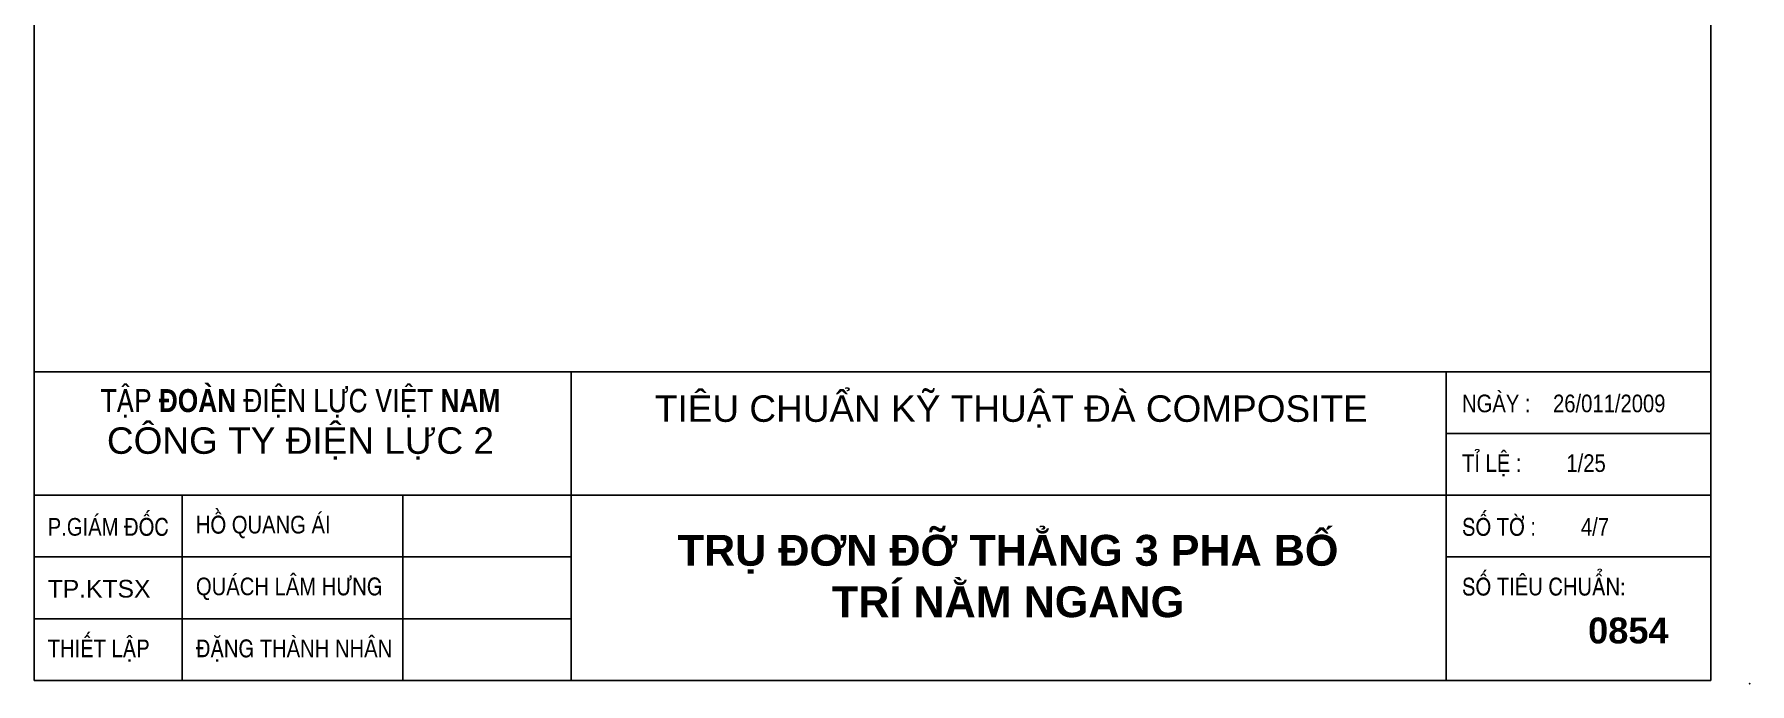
# Model space of a CAD drawing. Header units: millimetres. Extents: x 2635 to 48045, y -9970 to 7555.
# Drawn here: x 30094 to 34954, y 393 to 2233 of the extents above; entities that cross this region are included whole.
import ezdxf

# ---------------------------------------------------------------- set-up
doc = ezdxf.new("R2010")
doc.units = ezdxf.units.MM
doc.styles.add('Standard_1', font='VHELVEN_0.TTF')
doc.styles.add('Standard_2', font='VHELVCN_0.TTF')

msp = doc.modelspace()

# ---------------------------------------------------------------- linework, layer by layer
at = {"color": 2}
for p, q in [((30093.997, 401.837), (30093.997, 7401.837)), ((34843.997, 7401.837), (34843.997, 401.837)), ((34843.997, 401.837), (30093.997, 401.837))]:
    msp.add_line(p, q, dxfattribs=at)
for p, q in [((30093.997, 1276.837), (34843.997, 1276.837)), ((31615.07, 401.837), (31615.07, 1276.837)), ((34093.997, 401.837), (34093.997, 1276.837)), ((34093.997, 1101.837), (34843.997, 1101.837)), ((30093.997, 926.837), (34843.997, 926.837)), ((30512.808, 401.837), (30512.808, 926.837)), ((31137.808, 401.837), (31137.808, 926.837)), ((30093.997, 751.837), (31615.07, 751.837)), ((34093.997, 751.837), (34843.997, 751.837)), ((30093.997, 576.837), (31615.07, 576.837)), ((30093.997, 401.837), (34843.997, 401.837))]:
    msp.add_line(p, q)
msp.add_point((34954.11, 392.659))

# ---------------------------------------------------------------- texts
for s, insert, char_height, width, attachment_point, style in [('{\\fVNI-Helve-Condense|b1|i0|c0|p2;TAÄP ÑOAØN ÑIEÄN LÖÏC VIEÄT NAM\\P\\fVNI-Helve|b0|i0|c0|p2;\\H1.154x;COÂNG TY ÑIEÄN LÖÏC 2}', (30848.036, 1227.423), 65, 2186, 2, 'Standard_1'), ('TIEÂU CHUAÅN KYÕ THUAÄT ÑAØ COMPOSITE', (32862.033, 1209.705), 75, 2186, 2, 'Standard_1'), ('NGAØY :    26/011/2009', (34139.096, 1186.471), 50, 735.25, 4, 'Standard_2'), ('TÆ LEÄ :        1/25', (34139.096, 1011.471), 50, 564.5, 4, 'Standard_2'), ('P.GIAÙM ÑOÁC', (30132.002, 836.471), 50, 564.45012, 4, 'Standard_2'), ('HOÀ QUANG AÙI', (30551.905, 836.471), 50, 564.5, 4, 'Standard_2'), ('SOÁ TÔØ :        4/7', (34139.096, 836.471), 50, 564.5, 4, 'Standard_2'), ('{\\fVNI-Helve|b1|i0|c0|p2;TRUÏ ÑÔN ÑÔÕ THAÚNG 3 PHA BOÁ TRÍ NAÈM NGANG}', (32852.9, 814.418), 87.5, 1876.96078, 2, 'Standard_1'), ('{\\fVNI-Helve|b0|i0|c0|p2;TP.KTSX}', (30132.002, 661.471), 50, 564.5, 4, 'Standard_2'), ('QUAÙCH LAÂM HÖNG', (30551.905, 661.471), 50, 564.5, 4, 'Standard_2'), ('SOÁ TIEÂU CHUAÅN:', (34139.096, 667.19), 50, 1194.9597, 4, 'Standard_2'), ('THIEÁT LAÄP', (30132.002, 486.471), 50, 564.5, 4, 'Standard_2'), ('{\\fVNI-Helve|b1|i0|c0|p2;0854\\fVNI-Helve-Condense|b0|i0|c0|p2;\\H0.6809x;                 }', (34496.239, 542.94), 73.4375, 301.9351, 4, 'Standard_2'), ('ÑAËNG THAØNH NHAÂN', (30551.905, 486.471), 50, 697.77778, 4, 'Standard_2')]:
    msp.add_mtext(s, dxfattribs=dict(insert=insert, char_height=char_height, width=width, attachment_point=attachment_point, style=style))

doc.saveas('drawing.dxf')
